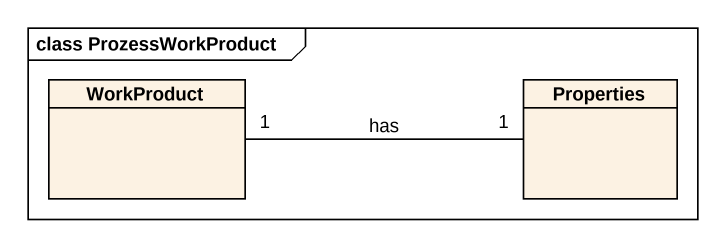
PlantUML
@startuml
mainframe class ProzessWorkProduct
hide circle
hide empty members
class WorkProduct
class Properties
WorkProduct "1" -right- "1" Properties : has
@enduml
